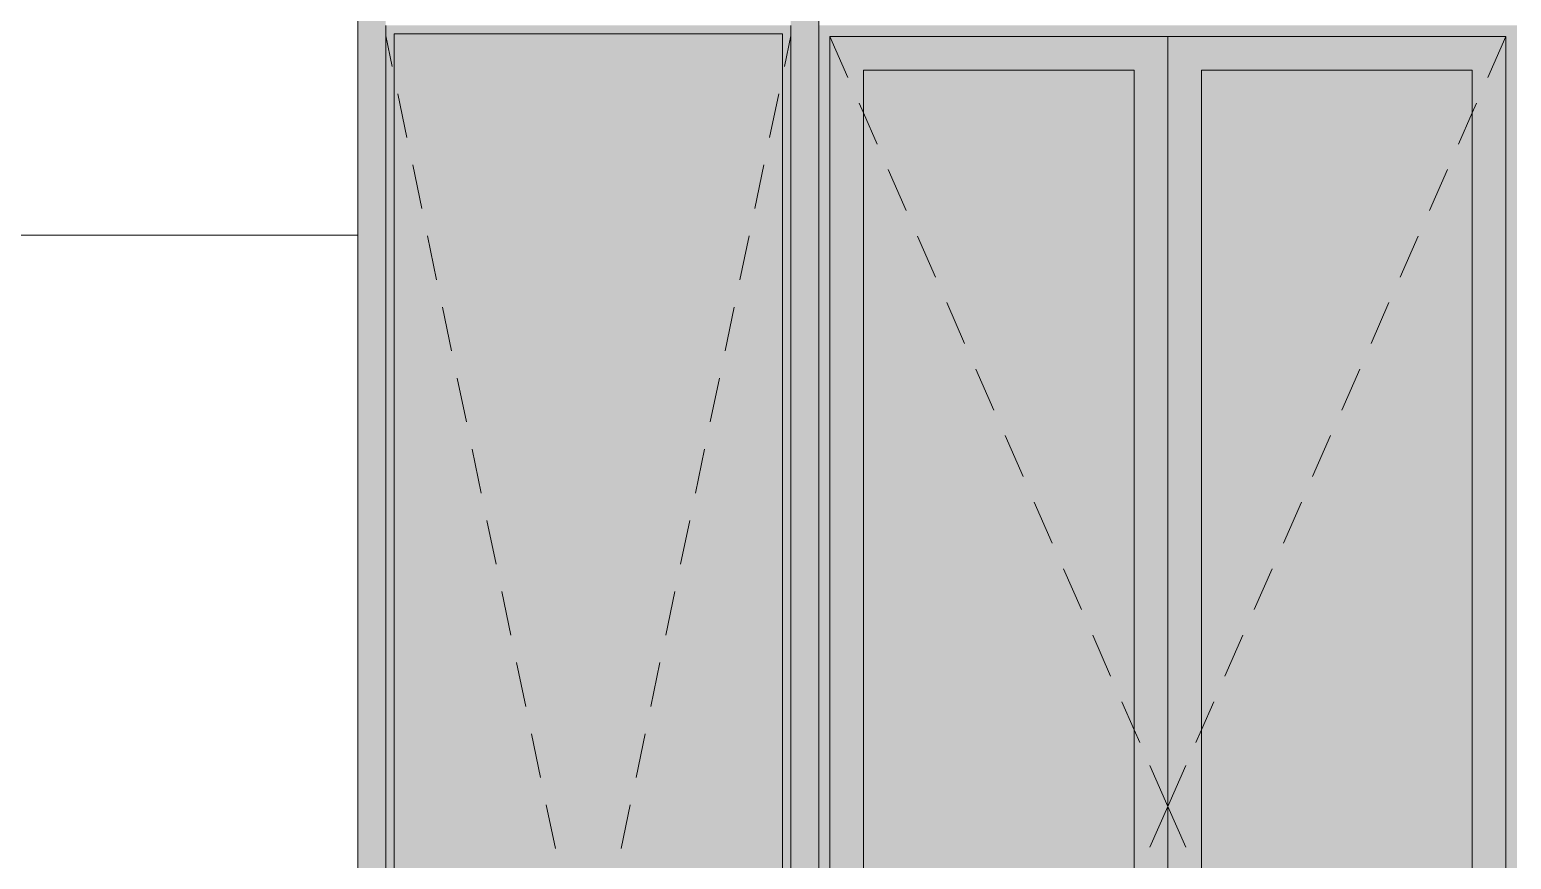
# Model space of a CAD drawing. Header units: millimetres. Extents: x 1499747 to 4341325, y -28481 to 441852.
# Drawn here: x 4146875 to 4149528, y 365111 to 366596 of the extents above; entities that cross this region are included whole.
import ezdxf

# ---------------------------------------------------------------- set-up
doc = ezdxf.new("R2010")
doc.units = ezdxf.units.MM
doc.header["$MEASUREMENT"] = 0
doc.layers.add('Чертеж и Рисунок', color=7, linetype='Continuous')

msp = doc.modelspace()

# ---------------------------------------------------------------- hatches: boundary and pattern name
at = {"layer": 'Чертеж и Рисунок', "linetype": 'Continuous', "lineweight": 0, "true_color": 0x2e2e2e}
for points in [[(4147462.8, 366228.4), (4147512.8, 366228.4), (4147512.8, 366628.4), (4147462.8, 366628.4)], [(4148237.8, 366628.4), (4148237.8, 366228.4), (4148287.8, 366228.4), (4148287.8, 366628.4)], [(4148287.8, 363828.4), (4148307.8, 363828.4), (4148307.8, 366583.4), (4148287.8, 366603.4)], [(4149537.8, 366603.4), (4148287.8, 366603.4), (4148307.8, 366583.4), (4149517.8, 366583.4)], [(4149537.8, 363828.4), (4149537.8, 366603.4), (4149517.8, 366583.4), (4149517.8, 363828.4)], [(4148307.8, 363828.4), (4148367.8, 363888.4), (4148367.8, 366523.4), (4148307.8, 366583.4)], [(4148912.8, 366583.4), (4148307.8, 366583.4), (4148367.8, 366523.4), (4148852.8, 366523.4)], [(4148852.8, 366523.4), (4148852.8, 365003.5), (4148853.5, 365003.8), (4148858.1, 365005), (4148862.8, 365005.4), (4148867.5, 365005), (4148872, 365003.8), (4148876.3, 365001.8), (4148880.1, 364999.1), (4148883.5, 364995.8), (4148886.2, 364991.9), (4148888.1, 364987.7), (4148889.4, 364983.1), (4148889.8, 364978.4), (4148889.4, 364973.8), (4148888.1, 364969.2), (4148886.2, 364964.9), (4148883.5, 364961.1), (4148880.1, 364957.8), (4148876.3, 364955.1), (4148872.8, 364953.4), (4148872.8, 364703.5), (4148876.3, 364701.8), (4148880.1, 364699.1), (4148883.5, 364695.8), (4148886.2, 364691.9), (4148888.1, 364687.7), (4148889.4, 364683.1), (4148889.8, 364678.4), (4148889.4, 364673.8), (4148888.1, 364669.2), (4148886.2, 364664.9), (4148883.5, 364661.1), (4148880.1, 364657.8), (4148876.3, 364655.1), (4148872, 364653.1), (4148867.5, 364651.9), (4148862.8, 364651.4), (4148858.1, 364651.9), (4148853.5, 364653.1), (4148852.8, 364653.4), (4148852.8, 363888.4), (4148912.8, 363828.4), (4148912.8, 366583.4)], [(4148912.8, 366583.4), (4148912.8, 363828.4), (4148972.8, 363888.4), (4148972.8, 364653.4), (4148972, 364653.1), (4148967.5, 364651.9), (4148962.8, 364651.4), (4148958.1, 364651.9), (4148953.5, 364653.1), (4148949.3, 364655.1), (4148945.4, 364657.8), (4148942.1, 364661.1), (4148939.4, 364664.9), (4148937.4, 364669.2), (4148936.2, 364673.8), (4148935.8, 364678.4), (4148936.2, 364683.1), (4148937.4, 364687.7), (4148939.4, 364691.9), (4148942.1, 364695.8), (4148945.4, 364699.1), (4148949.3, 364701.8), (4148952.8, 364703.5), (4148952.8, 364953.4), (4148949.3, 364955.1), (4148945.4, 364957.8), (4148942.1, 364961.1), (4148939.4, 364964.9), (4148937.4, 364969.2), (4148936.2, 364973.8), (4148935.8, 364978.4), (4148936.2, 364983.1), (4148937.4, 364987.7), (4148939.4, 364991.9), (4148942.1, 364995.8), (4148945.4, 364999.1), (4148949.3, 365001.8), (4148953.5, 365003.8), (4148958.1, 365005), (4148962.8, 365005.4), (4148967.5, 365005), (4148972, 365003.8), (4148972.8, 365003.5), (4148972.8, 366523.4)], [(4149517.8, 366583.4), (4148912.8, 366583.4), (4148972.8, 366523.4), (4149457.8, 366523.4)], [(4149457.8, 363888.4), (4149517.8, 363828.4), (4149517.8, 366583.4), (4149457.8, 366523.4)], [(4147462.8, 364828.4), (4147512.8, 364828.4), (4147512.8, 366228.4), (4147462.8, 366228.4)], [(4148237.8, 366228.4), (4148237.8, 364828.4), (4148287.8, 364828.4), (4148287.8, 366228.4)]]:
    msp.add_hatch(color=250, dxfattribs=at).paths.add_polyline_path(points)
at = {"layer": 'Чертеж и Рисунок', "linetype": 'Continuous', "lineweight": 0, "true_color": 0xf7fdff}
for points in [[(4147512.8, 364853.4), (4147527.8, 364868.4), (4147527.8, 366588.4), (4147512.8, 366603.4), (4147512.8, 366228.4)], [(4147512.8, 366603.4), (4147527.8, 366588.4), (4148222.8, 366588.4), (4148237.8, 366603.4)], [(4148222.8, 366588.4), (4148222.8, 364868.4), (4148237.8, 364853.4), (4148237.8, 366228.4), (4148237.8, 366603.4)]]:
    msp.add_hatch(color=7, dxfattribs=at).paths.add_polyline_path(points)
at = {"layer": 'Чертеж и Рисунок', "linetype": 'Continuous', "lineweight": 0, "true_color": 0x84adf9}
for points in [[(4147527.8, 364868.4), (4148222.8, 364868.4), (4148222.8, 366588.4), (4147527.8, 366588.4)], [(4148852.8, 366523.4), (4148367.8, 366523.4), (4148367.8, 363888.4), (4148852.8, 363888.4), (4148852.8, 364653.4), (4148849.3, 364655.1), (4148845.4, 364657.8), (4148842.1, 364661.1), (4148839.4, 364664.9), (4148837.4, 364669.2), (4148836.2, 364673.8), (4148835.8, 364678.4), (4148836.2, 364683.1), (4148837.4, 364687.7), (4148839.4, 364691.9), (4148842.1, 364695.8), (4148845.4, 364699.1), (4148849.3, 364701.8), (4148852.8, 364703.5), (4148852.8, 364953.4), (4148849.3, 364955.1), (4148845.4, 364957.8), (4148842.1, 364961.1), (4148839.4, 364964.9), (4148837.4, 364969.2), (4148836.2, 364973.8), (4148835.8, 364978.4), (4148836.2, 364983.1), (4148837.4, 364987.7), (4148839.4, 364991.9), (4148842.1, 364995.8), (4148845.4, 364999.1), (4148849.3, 365001.8), (4148852.8, 365003.5)], [(4148972.8, 364703.5), (4148976.3, 364701.8), (4148980.1, 364699.1), (4148983.5, 364695.8), (4148986.2, 364691.9), (4148988.1, 364687.7), (4148989.4, 364683.1), (4148989.8, 364678.4), (4148989.4, 364673.8), (4148988.1, 364669.2), (4148986.2, 364664.9), (4148983.5, 364661.1), (4148980.1, 364657.8), (4148976.3, 364655.1), (4148972.8, 364653.4), (4148972.8, 363888.4), (4149457.8, 363888.4), (4149457.8, 366523.4), (4148972.8, 366523.4), (4148972.8, 365003.5), (4148976.3, 365001.8), (4148980.1, 364999.1), (4148983.5, 364995.8), (4148986.2, 364991.9), (4148988.1, 364987.7), (4148989.4, 364983.1), (4148989.8, 364978.4), (4148989.4, 364973.8), (4148988.1, 364969.2), (4148986.2, 364964.9), (4148983.5, 364961.1), (4148980.1, 364957.8), (4148976.3, 364955.1), (4148972.8, 364953.4)]]:
    msp.add_hatch(color=161, dxfattribs=at).paths.add_polyline_path(points)

# ---------------------------------------------------------------- linework, layer by layer
at = {"layer": 'Чертеж и Рисунок', "color": 7, "linetype": 'Continuous', "lineweight": 5}
for points in [[(4147462.8, 363828.4), (4147462.8, 368078.4)], [(4148287.8, 366228.4), (4148287.8, 366628.4)], [(4147512.8, 366228.4), (4147512.8, 366603.4)], [(4148237.8, 366228.4), (4148237.8, 366603.4)], [(4148222.8, 366588.4), (4147527.8, 366588.4)], [(4147527.8, 366588.4), (4147527.8, 364868.4)], [(4148222.8, 364868.4), (4148222.8, 366588.4)], [(4148307.8, 363828.4), (4148307.8, 366583.4)], [(4148307.8, 366583.4), (4148912.8, 366583.4)], [(4148912.8, 366583.4), (4148912.8, 363828.4)], [(4148912.8, 366583.4), (4149517.8, 366583.4)], [(4149517.8, 366583.4), (4149517.8, 363828.4)], [(4148367.8, 366523.4), (4148367.8, 363888.4)], [(4148852.8, 366523.4), (4148367.8, 366523.4)], [(4148852.8, 365003.5), (4148852.8, 366523.4)], [(4149457.8, 366523.4), (4148972.8, 366523.4)], [(4148972.8, 366523.4), (4148972.8, 365003.5)], [(4149457.8, 363888.4), (4149457.8, 366523.4)], [(4147512.8, 364853.4), (4147512.8, 366228.4)], [(4148237.8, 364828.4), (4148237.8, 366228.4)], [(4148287.8, 364828.4), (4148287.8, 366228.4)]]:
    msp.add_lwpolyline(points, dxfattribs=at)
at = {"layer": 'Чертеж и Рисунок', "color": 23, "linetype": 'Continuous', "lineweight": 5, "true_color": 0xbf8080}
for points in [[(4147512.8, 366584.5), (4147524.1, 366530.1)], [(4148237.8, 366584.5), (4148226.4, 366530.1)], [(4148307.8, 366583.4), (4148339.9, 366510.2)], [(4149517.8, 366583.4), (4149485.6, 366510.2)], [(4147534.3, 366481.2), (4147550.7, 366402.9)], [(4148216.2, 366481.2), (4148199.8, 366402.9)], [(4148360, 366464.4), (4148367.8, 366446.8)], [(4149465.5, 366464.4), (4149457.8, 366446.8)], [(4148367.8, 366446.8), (4148392.2, 366391.2)], [(4149457.8, 366446.8), (4149433.3, 366391.2)], [(4147560.9, 366353.9), (4147577.3, 366275.6)], [(4148189.6, 366353.9), (4148173.3, 366275.6)], [(4148412.3, 366345.4), (4148444.5, 366272.1)], [(4149413.2, 366345.4), (4149381, 366272.1)], [(4147587.5, 366226.7), (4147603.8, 366148.4)], [(4148163.1, 366226.7), (4148146.7, 366148.4)], [(4148464.6, 366226.4), (4148496.8, 366153.1)], [(4149360.9, 366226.4), (4149328.8, 366153.1)], [(4147614.1, 366099.4), (4147630.4, 366021.1)], [(4148136.5, 366099.4), (4148120.1, 366021.1)], [(4148516.9, 366107.3), (4148549, 366034.1)], [(4149308.7, 366107.3), (4149276.5, 366034.1)], [(4148569.2, 365988.3), (4148601.3, 365915.1)], [(4149256.4, 365988.3), (4149224.2, 365915.1)], [(4147640.6, 365972.2), (4147657, 365893.9)], [(4148109.9, 365972.2), (4148093.6, 365893.9)], [(4148621.4, 365869.3), (4148653.6, 365796)], [(4149204.1, 365869.3), (4149171.9, 365796)], [(4147667.2, 365844.9), (4147683.6, 365766.6)], [(4148083.3, 365844.9), (4148067, 365766.6)], [(4148673.7, 365750.3), (4148705.9, 365677)], [(4149151.8, 365750.3), (4149119.7, 365677)], [(4147693.8, 365717.7), (4147710.1, 365639.3)], [(4148056.8, 365717.7), (4148040.4, 365639.3)], [(4148726, 365631.2), (4148758.2, 365558)], [(4149099.6, 365631.2), (4149067.4, 365558)], [(4147720.3, 365590.4), (4147736.7, 365512.1)], [(4148030.2, 365590.4), (4148013.8, 365512.1)], [(4148778.3, 365512.2), (4148810.4, 365439)], [(4149047.3, 365512.2), (4149015.1, 365439)], [(4147746.9, 365463.1), (4147763.3, 365384.8)], [(4148003.6, 365463.1), (4147987.3, 365384.8)], [(4148830.5, 365393.2), (4148852.8, 365342.6)], [(4148995, 365393.2), (4148972.8, 365342.6)], [(4147773.5, 365335.9), (4147789.8, 365257.6)], [(4147977.1, 365335.9), (4147960.7, 365257.6)], [(4148852.8, 365342.6), (4148862.7, 365319.9)], [(4148972.8, 365342.6), (4148962.8, 365319.9)], [(4148880.6, 365279.2), (4148912.8, 365205.9)], [(4148944.9, 365279.2), (4148912.8, 365205.9)], [(4147800.1, 365208.6), (4147816.4, 365130.3)], [(4147950.5, 365208.6), (4147934.1, 365130.3)], [(4148880.6, 365132.7), (4148912.8, 365205.9)], [(4148944.9, 365132.7), (4148912.8, 365205.9)]]:
    msp.add_lwpolyline(points, dxfattribs=at)
at = {"layer": 'Чертеж и Рисунок', "color": 253, "linetype": 'Continuous', "lineweight": 5, "true_color": 0xaaaaaa}
msp.add_lwpolyline([(4145662.8, 366228), (4147462.8, 366228)], dxfattribs=at)

doc.saveas('drawing.dxf')
